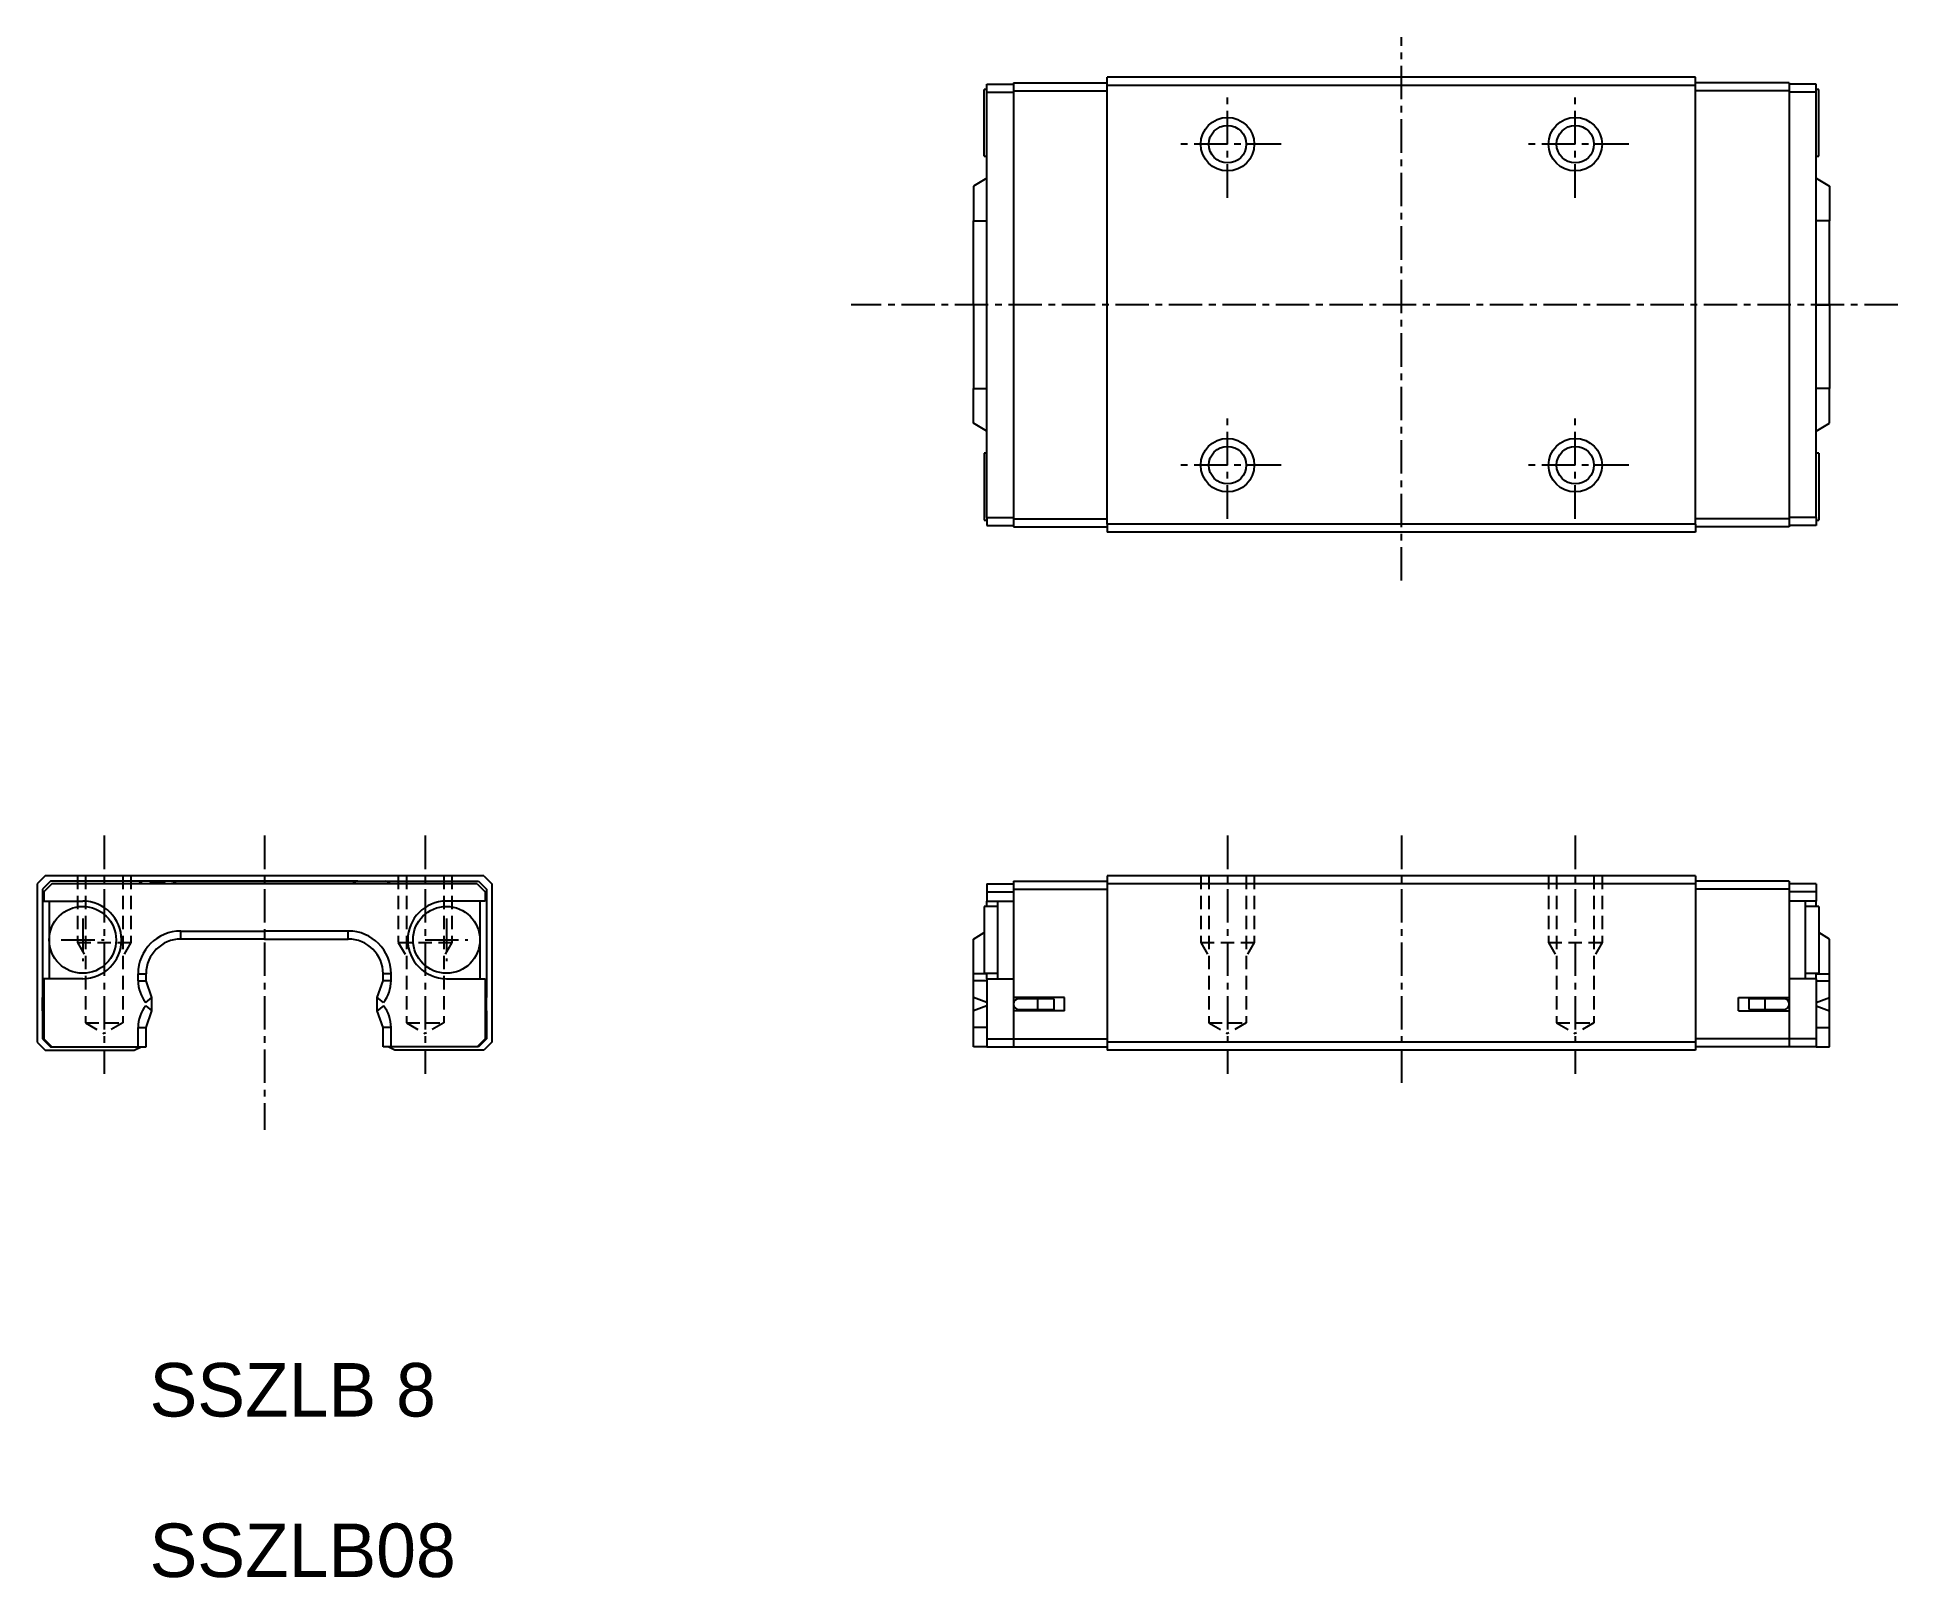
# Model space of a CAD drawing. Extents: x 5.8 to 75.4, y 10 to 67.6.
import ezdxf

# ---------------------------------------------------------------- set-up
doc = ezdxf.new("R2010")
doc.units = 0
doc.linetypes.add('CENTER', pattern=[2, 1.25, -0.25, 0.25, -0.25])
doc.linetypes.add('DASHED', pattern=[0.75, 0.5, -0.25])
doc.layers.get('0').update_dxf_attribs({"linetype": 'CONTINUOUS'})
doc.layers.add('CENTER', color=1, linetype='CENTER')

msp = doc.modelspace()

# ---------------------------------------------------------------- linework, layer by layer
at = {"color": 7, "linetype": 'CONTINUOUS'}
for p, q in [((41.3, 65.617), (41.2, 65.617)), ((41.2, 63.117), (41.2, 65.617)), ((41.3, 65.517), (41.3, 65.817)), ((41.3, 65.817), (42.3, 65.817)), ((41.3, 49.617), (41.3, 65.517)), ((41.3, 65.517), (42.3, 65.517)), ((42.3, 65.867), (45.8, 65.867)), ((42.3, 65.867), (45.8, 65.867)), ((42.3, 65.867), (42.3, 49.267)), ((42.3, 65.567), (45.8, 65.567)), ((42.3, 65.567), (45.8, 65.567)), ((67.8, 66.067), (45.8, 66.067)), ((45.8, 65.767), (45.8, 66.067)), ((67.8, 65.767), (45.8, 65.767)), ((45.8, 49.367), (45.8, 65.767)), ((67.8, 65.767), (67.8, 66.067)), ((71.3, 65.867), (67.8, 65.867)), ((67.8, 49.367), (67.8, 65.767)), ((71.3, 65.567), (67.8, 65.567)), ((71.3, 65.867), (71.3, 49.267)), ((72.3, 65.817), (71.3, 65.817)), ((72.3, 65.517), (71.3, 65.517)), ((72.3, 65.517), (72.3, 65.817)), ((72.4, 65.617), (72.3, 65.617)), ((72.3, 49.617), (72.3, 65.517)), ((72.4, 63.117), (72.4, 65.617)), ((41.2, 63.117), (41.3, 63.117)), ((72.3, 63.117), (72.4, 63.117)), ((41.3, 62.297), (40.8, 61.997)), ((40.8, 61.997), (40.8, 60.697)), ((72.3, 62.297), (72.8, 61.997)), ((72.8, 61.997), (72.8, 60.697)), ((40.8, 57.567), (40.8, 60.697)), ((40.8, 60.697), (41.3, 60.697)), ((72.8, 60.697), (72.3, 60.697)), ((72.8, 57.567), (72.8, 60.697)), ((40.8, 57.567), (40.8, 54.437)), ((41.3, 57.567), (40.8, 57.567)), ((72.3, 57.567), (72.8, 57.567)), ((72.8, 57.567), (72.8, 54.437)), ((40.8, 54.437), (41.3, 54.437)), ((40.8, 53.137), (40.8, 54.437)), ((72.8, 54.437), (72.3, 54.437)), ((72.8, 53.137), (72.8, 54.437)), ((41.3, 52.837), (40.8, 53.137)), ((72.3, 52.837), (72.8, 53.137)), ((41.3, 52.017), (41.2, 52.017)), ((41.3, 52.017), (41.2, 52.017)), ((41.2, 52.017), (41.2, 49.517)), ((41.2, 52.017), (41.2, 49.517)), ((72.4, 52.017), (72.3, 52.017)), ((72.4, 52.017), (72.4, 49.517)), ((41.2, 49.517), (41.3, 49.517)), ((41.2, 49.517), (41.3, 49.517)), ((41.3, 49.617), (41.3, 49.317)), ((41.3, 49.617), (42.3, 49.617)), ((42.3, 49.567), (45.8, 49.567)), ((42.3, 49.567), (45.8, 49.567)), ((71.3, 49.567), (67.8, 49.567)), ((72.3, 49.617), (71.3, 49.617)), ((72.3, 49.617), (72.3, 49.317)), ((72.3, 49.517), (72.4, 49.517)), ((41.3, 49.317), (42.3, 49.317)), ((42.3, 49.267), (45.8, 49.267)), ((42.3, 49.267), (45.8, 49.267)), ((67.8, 49.367), (45.8, 49.367)), ((45.8, 49.367), (45.8, 49.067)), ((67.8, 49.067), (45.8, 49.067)), ((67.8, 49.367), (67.8, 49.067)), ((71.3, 49.267), (67.8, 49.267)), ((72.3, 49.317), (71.3, 49.317)), ((6.1, 36.22), (5.8, 35.92)), ((22.5, 36.22), (6.1, 36.22)), ((22.5, 36.22), (22.8, 35.92)), ((67.8, 36.22), (45.8, 36.22)), ((45.8, 36.22), (45.8, 35.92)), ((67.8, 36.22), (67.8, 35.92)), ((5.8, 35.92), (5.8, 30)), ((6.3, 36.02), (6, 35.72)), ((6.3, 36.02), (6, 35.72)), ((6, 35.72), (6, 31.67)), ((6, 35.72), (6, 31.67)), ((6.35, 35.92), (6.05, 35.62)), ((6.05, 35.62), (6.05, 35.27)), ((9.78, 36.02), (6.3, 36.02)), ((9.78, 36.02), (6.3, 36.02)), ((22.25, 35.92), (6.35, 35.92)), ((10.82, 36.02), (9.78, 36.02)), ((10.82, 36.02), (9.78, 36.02)), ((17.78, 36.02), (10.82, 36.02)), ((10.82, 36.02), (17.78, 36.02)), ((17.78, 36.02), (18.82, 36.02)), ((17.78, 36.02), (18.82, 36.02)), ((18.82, 36.02), (22.3, 36.02)), ((18.82, 36.02), (22.3, 36.02)), ((22.25, 35.92), (22.55, 35.62)), ((22.3, 36.02), (22.6, 35.72)), ((22.3, 36.02), (22.6, 35.72)), ((22.55, 35.62), (22.55, 35.27)), ((22.6, 35.72), (22.6, 31.67)), ((22.6, 35.72), (22.6, 31.67)), ((22.8, 35.92), (22.8, 30)), ((41.3, 35.92), (42.3, 35.92)), ((41.3, 35.92), (41.3, 35.62)), ((41.3, 35.62), (41.3, 35.27)), ((41.3, 35.62), (42.3, 35.62)), ((42.3, 36.02), (45.8, 36.02)), ((42.3, 36.02), (45.8, 36.02)), ((42.3, 36.02), (42.3, 35.72)), ((42.3, 36.02), (42.3, 35.72)), ((42.3, 35.72), (42.3, 31.67)), ((42.3, 35.72), (42.3, 31.67)), ((42.3, 35.72), (45.8, 35.72)), ((42.3, 35.72), (45.8, 35.72)), ((67.8, 35.92), (45.8, 35.92)), ((45.8, 35.92), (45.8, 30)), ((71.3, 36.02), (67.8, 36.02)), ((67.8, 35.92), (67.8, 30)), ((71.3, 35.72), (67.8, 35.72)), ((71.3, 36.02), (71.3, 35.72)), ((72.3, 35.92), (71.3, 35.92)), ((71.3, 35.72), (71.3, 31.67)), ((72.3, 35.62), (71.3, 35.62)), ((72.3, 35.92), (72.3, 35.62)), ((72.3, 35.62), (72.3, 35.27)), ((6.05, 35.27), (7.5, 35.27)), ((6.25, 35.27), (6.25, 33.82)), ((22.55, 35.27), (21.1, 35.27)), ((22.35, 35.27), (22.35, 33.82)), ((41.2, 35.07), (41.2, 32.57)), ((41.2, 35.07), (41.2, 32.57)), ((41.7, 35.07), (41.2, 35.07)), ((41.7, 35.07), (41.2, 35.07)), ((41.3, 35.07), (41.3, 35.27)), ((41.3, 35.27), (42.3, 35.27)), ((41.7, 35.27), (41.7, 33.82)), ((72.3, 35.27), (71.3, 35.27)), ((71.9, 35.27), (71.9, 33.82)), ((72.4, 35.07), (71.9, 35.07)), ((72.3, 35.07), (72.3, 35.27)), ((72.4, 35.07), (72.4, 32.57)), ((11.17, 34.15), (14.3, 34.15)), ((11.17, 33.85), (11.17, 34.15)), ((17.43, 34.15), (14.3, 34.15)), ((14.3, 34.15), (14.3, 33.85)), ((17.43, 33.85), (17.43, 34.15)), ((40.8, 33.85), (41.2, 34.09)), ((72.8, 33.85), (72.4, 34.09)), ((6.25, 33.82), (6.25, 32.37)), ((14.3, 33.85), (11.17, 33.85)), ((14.3, 33.85), (17.43, 33.85)), ((22.35, 33.82), (22.35, 32.37)), ((40.8, 32.55), (40.8, 33.85)), ((41.7, 33.82), (41.7, 32.37)), ((71.9, 33.82), (71.9, 32.37)), ((72.8, 32.55), (72.8, 33.85)), ((6.05, 32.37), (6.05, 30.12)), ((7.5, 32.37), (6.05, 32.37)), ((9.57, 32.55), (9.87, 32.55)), ((9.57, 32.294), (9.57, 32.55)), ((9.57, 32.294), (9.87, 32.294)), ((9.87, 32.294), (9.87, 32.55)), ((10.089, 31.67), (9.87, 32.294)), ((18.511, 31.67), (18.73, 32.294)), ((19.03, 32.55), (18.73, 32.55)), ((18.73, 32.294), (18.73, 32.55)), ((19.03, 32.294), (18.73, 32.294)), ((19.03, 32.294), (19.03, 32.55)), ((21.1, 32.37), (22.55, 32.37)), ((22.55, 32.37), (22.55, 30.12)), ((41.3, 32.55), (40.8, 32.55)), ((40.8, 32.294), (40.8, 32.55)), ((40.8, 31.67), (40.8, 32.294)), ((41.3, 32.294), (40.8, 32.294)), ((41.2, 32.57), (41.7, 32.57)), ((41.2, 32.57), (41.7, 32.57)), ((41.3, 32.37), (41.3, 32.57)), ((41.3, 32.37), (42.3, 32.37)), ((41.3, 32.37), (41.3, 30.12)), ((72.3, 32.37), (71.3, 32.37)), ((71.9, 32.57), (72.4, 32.57)), ((72.3, 32.37), (72.3, 32.57)), ((72.3, 32.55), (72.4, 32.55)), ((72.3, 32.37), (72.3, 30.12)), ((72.3, 32.294), (72.8, 32.294)), ((72.4, 32.55), (72.8, 32.55)), ((72.8, 32.294), (72.8, 32.55)), ((72.8, 31.67), (72.8, 32.294)), ((6, 31.17), (6, 31.67)), ((6, 31.17), (6, 31.67)), ((6, 31.67), (6.05, 31.67)), ((6, 31.67), (6.05, 31.67)), ((9.855, 31.482), (10.089, 31.67)), ((9.855, 31.358), (10.089, 31.17)), ((10.089, 31.17), (10.089, 31.67)), ((18.745, 31.482), (18.511, 31.67)), ((18.511, 31.17), (18.511, 31.67)), ((18.745, 31.358), (18.511, 31.17)), ((22.6, 31.67), (22.55, 31.67)), ((22.6, 31.67), (22.55, 31.67)), ((22.6, 31.17), (22.6, 31.67)), ((22.6, 31.17), (22.6, 31.67)), ((40.8, 31.17), (40.8, 31.67)), ((41.3, 31.482), (40.8, 31.67)), ((41.3, 31.358), (40.8, 31.17)), ((44.2, 31.67), (42.3, 31.67)), ((42.3, 31.67), (42.3, 31.17)), ((44.2, 31.67), (42.3, 31.67)), ((43.2, 31.62), (42.5, 31.62)), ((42.8, 31.62), (42.8, 31.67)), ((42.8, 31.62), (42.8, 31.67)), ((43.129, 31.62), (43.129, 31.67)), ((43.129, 31.62), (43.129, 31.67)), ((43.2, 31.62), (43.2, 31.22)), ((43.8, 31.62), (43.2, 31.62)), ((43.8, 31.62), (43.8, 31.22)), ((44.2, 31.17), (44.2, 31.67)), ((44.2, 31.17), (44.2, 31.67)), ((69.4, 31.67), (71.3, 31.67)), ((69.4, 31.17), (69.4, 31.67)), ((70.4, 31.62), (69.8, 31.62)), ((69.8, 31.22), (69.8, 31.62)), ((70.4, 31.22), (70.4, 31.62)), ((71.1, 31.62), (70.4, 31.62)), ((70.471, 31.62), (70.471, 31.67)), ((70.8, 31.62), (70.8, 31.67)), ((71.3, 31.67), (71.3, 31.17)), ((72.3, 31.482), (72.8, 31.67)), ((72.3, 31.358), (72.8, 31.17)), ((72.8, 31.17), (72.8, 31.67)), ((6, 31.17), (6.05, 31.17)), ((6, 31.17), (6.05, 31.17)), ((6, 31.17), (6, 30.12)), ((6, 31.17), (6, 30.12)), ((9.87, 30.546), (10.089, 31.17)), ((18.73, 30.546), (18.511, 31.17)), ((22.6, 31.17), (22.55, 31.17)), ((22.6, 31.17), (22.55, 31.17)), ((22.6, 31.17), (22.6, 30.12)), ((22.6, 31.17), (22.6, 30.12)), ((40.8, 30.546), (40.8, 31.17)), ((44.2, 31.17), (42.3, 31.17)), ((42.3, 31.17), (42.3, 30.12)), ((44.2, 31.17), (42.3, 31.17)), ((42.3, 31.17), (42.3, 30.12)), ((42.5, 31.22), (43.2, 31.22)), ((42.8, 31.17), (42.8, 31.22)), ((42.8, 31.17), (42.8, 31.22)), ((43.129, 31.17), (43.129, 31.22)), ((43.129, 31.17), (43.129, 31.22)), ((43.2, 31.22), (43.8, 31.22)), ((69.4, 31.17), (71.3, 31.17)), ((69.8, 31.22), (70.4, 31.22)), ((70.4, 31.22), (71.1, 31.22)), ((70.471, 31.17), (70.471, 31.22)), ((70.8, 31.17), (70.8, 31.22)), ((71.3, 31.17), (71.3, 30.12)), ((72.8, 30.546), (72.8, 31.17)), ((5.8, 30), (6.1, 29.7)), ((6, 30.12), (6.3, 29.82)), ((6, 30.12), (6.3, 29.82)), ((6.05, 30.12), (6.35, 29.82)), ((9.57, 29.82), (9.57, 30.546)), ((9.57, 30.546), (9.87, 30.546)), ((9.87, 29.82), (9.87, 30.546)), ((18.73, 29.82), (18.73, 30.546)), ((19.03, 30.546), (18.73, 30.546)), ((19.03, 29.82), (19.03, 30.546)), ((22.55, 30.12), (22.25, 29.82)), ((22.6, 30.12), (22.3, 29.82)), ((22.6, 30.12), (22.3, 29.82)), ((22.8, 30), (22.5, 29.7)), ((41.3, 30.546), (40.8, 30.546)), ((40.8, 29.82), (40.8, 30.546)), ((41.3, 30.12), (42.3, 30.12)), ((41.3, 30.12), (41.3, 29.82)), ((42.3, 30.12), (45.8, 30.12)), ((42.3, 30.12), (45.8, 30.12)), ((42.3, 30.12), (42.3, 29.82)), ((42.3, 30.12), (42.3, 29.82)), ((67.8, 30), (45.8, 30)), ((45.8, 30), (45.8, 29.7)), ((71.3, 30.12), (67.8, 30.12)), ((67.8, 30), (67.8, 29.7)), ((71.3, 30.12), (71.3, 29.82)), ((72.3, 30.12), (71.3, 30.12)), ((72.3, 30.546), (72.8, 30.546)), ((72.3, 30.12), (72.3, 29.82)), ((72.8, 29.82), (72.8, 30.546)), ((6.1, 29.7), (9.428, 29.7)), ((6.3, 29.82), (6.35, 29.82)), ((6.3, 29.82), (6.35, 29.82)), ((6.35, 29.82), (9.57, 29.82)), ((9.428, 29.7), (9.685, 29.82)), ((9.57, 29.82), (9.87, 29.82)), ((19.03, 29.82), (18.73, 29.82)), ((19.172, 29.7), (18.915, 29.82)), ((22.25, 29.82), (19.03, 29.82)), ((22.5, 29.7), (19.172, 29.7)), ((22.3, 29.82), (22.25, 29.82)), ((22.3, 29.82), (22.25, 29.82)), ((41.3, 29.82), (40.8, 29.82)), ((41.3, 29.82), (42.3, 29.82)), ((42.3, 29.82), (45.8, 29.82)), ((42.3, 29.82), (45.8, 29.82)), ((67.8, 29.7), (45.8, 29.7)), ((71.3, 29.82), (67.8, 29.82)), ((72.3, 29.82), (71.3, 29.82)), ((72.3, 29.82), (72.8, 29.82))]:
    msp.add_line(p, q, dxfattribs=at)
at = {"color": 3, "linetype": 'DASHED'}
for p, q in [((7.3, 36.22), (7.3, 33.72)), ((7.6, 36.22), (7.6, 30.72)), ((9, 36.22), (9, 30.72)), ((9.3, 36.22), (9.3, 33.72)), ((19.3, 36.22), (19.3, 33.72)), ((19.6, 36.22), (19.6, 30.72)), ((21, 36.22), (21, 30.72)), ((21.3, 36.22), (21.3, 33.72)), ((49.3, 36.22), (49.3, 33.72)), ((49.6, 36.22), (49.6, 30.72)), ((51, 36.22), (51, 30.72)), ((51.3, 36.22), (51.3, 33.72)), ((62.3, 36.22), (62.3, 33.72)), ((62.6, 36.22), (62.6, 30.72)), ((64, 36.22), (64, 30.72)), ((64.3, 36.22), (64.3, 33.72)), ((7.3, 33.72), (7.6, 33.2)), ((7.3, 33.72), (9.3, 33.72)), ((9.3, 33.72), (9, 33.2)), ((19.3, 33.72), (21.3, 33.72)), ((19.3, 33.72), (19.6, 33.2)), ((21.3, 33.72), (21, 33.2)), ((49.3, 33.72), (51.3, 33.72)), ((49.3, 33.72), (49.6, 33.2)), ((51.3, 33.72), (51, 33.2)), ((62.3, 33.72), (64.3, 33.72)), ((62.3, 33.72), (62.6, 33.2)), ((64.3, 33.72), (64, 33.2)), ((7.6, 30.72), (8.3, 30.316)), ((7.6, 30.72), (9, 30.72)), ((9, 30.72), (8.3, 30.316)), ((19.6, 30.72), (20.3, 30.316)), ((19.6, 30.72), (21, 30.72)), ((21, 30.72), (20.3, 30.316)), ((49.6, 30.72), (50.3, 30.316)), ((49.6, 30.72), (51, 30.72)), ((51, 30.72), (50.3, 30.316)), ((62.6, 30.72), (64, 30.72)), ((62.6, 30.72), (63.3, 30.316)), ((64, 30.72), (63.3, 30.316))]:
    msp.add_line(p, q, dxfattribs=at)
at = {"color": 3, "linetype": 'CONTINUOUS'}
for centre in [(50.3, 63.567), (63.3, 63.567), (50.3, 51.567), (63.3, 51.567)]:
    msp.add_circle(centre, 1, dxfattribs=at)
at = {"color": 7, "linetype": 'CONTINUOUS'}
for centre, radius in [((50.3, 63.567), 0.7), ((63.3, 63.567), 0.7), ((50.3, 51.567), 0.7), ((63.3, 51.567), 0.7), ((7.5, 33.82), 1.25), ((21.1, 33.82), 1.25), ((21.1, 33.82), 1.25)]:
    msp.add_circle(centre, radius, dxfattribs=at)
for centre, radius, start, end in [((10.3, 34.72), 1.4, 111.78679, 121.00272), ((10.3, 34.72), 1.4, 111.78679, 121.00272), ((10.3, 34.72), 1.25, 73.7398, 106.2602), ((10.3, 34.72), 1.4, 58.99728, 68.21321), ((10.3, 34.72), 1.4, 58.99728, 68.21321), ((18.3, 34.72), 1.4, 111.78679, 121.00272), ((18.3, 34.72), 1.4, 111.78679, 121.00272), ((18.3, 34.72), 1.4, 58.99728, 68.21321), ((18.3, 34.72), 1.4, 58.99728, 68.21321), ((7.5, 33.82), 1.45, 270, 90), ((21.1, 33.82), 1.45, 90, 270), ((11.17, 32.55), 1.6, 90.00083, 179.99917), ((17.43, 32.55), 1.6, 0.00083, 89.99917), ((11.17, 32.55), 1.3, 90, 180), ((17.43, 32.55), 1.3, 0, 90), ((10.87, 32.294), 1.3, 179.99768, 218.64603), ((17.73, 32.294), 1.3, 321.35397, 0.00232), ((10.87, 30.546), 1.3, 141.35397, 180.00232), ((17.73, 30.546), 1.3, 359.99768, 38.64603), ((42.5, 31.42), 0.2, 90, 180), ((42.5, 31.42), 0.2, 180, 270), ((71.1, 31.42), 0.2, 0, 90), ((71.1, 31.42), 0.2, 270, 0)]:
    msp.add_arc(centre, radius, start, end, dxfattribs=at)
at = {"layer": 'CENTER', "color": 1, "linetype": 'CENTER'}
for p, q in [((56.8, 47.25), (56.8, 67.567)), ((50.3, 61.567), (50.3, 65.567)), ((63.3, 61.567), (63.3, 65.567)), ((52.3, 63.567), (48.3, 63.567)), ((65.3, 63.567), (61.3, 63.567)), ((75.357, 57.567), (36.229, 57.567)), ((50.3, 49.567), (50.3, 53.567)), ((63.3, 49.567), (63.3, 53.567)), ((52.3, 51.567), (48.3, 51.567)), ((65.3, 51.567), (61.3, 51.567)), ((8.3, 37.72), (8.3, 28.816)), ((14.3, 37.72), (14.3, 26.72)), ((20.3, 37.72), (20.3, 28.816)), ((50.3, 37.72), (50.3, 28.816)), ((56.8, 37.72), (56.8, 28.22)), ((63.3, 37.72), (63.3, 28.816)), ((7.5, 34.62), (7.5, 33.02)), ((21.1, 34.62), (21.1, 33.02)), ((6.7, 33.82), (8.3, 33.82)), ((20.3, 33.82), (21.9, 33.82))]:
    msp.add_line(p, q, dxfattribs=at)

# ---------------------------------------------------------------- texts
at = {"color": 7, "linetype": 'CONTINUOUS'}
for s, p in [('SSZLB 8', (10, 16)), ('SSZLB08', (10, 10))]:
    msp.add_text(s, height=2, dxfattribs=at).set_placement(p)

doc.saveas('drawing.dxf')
